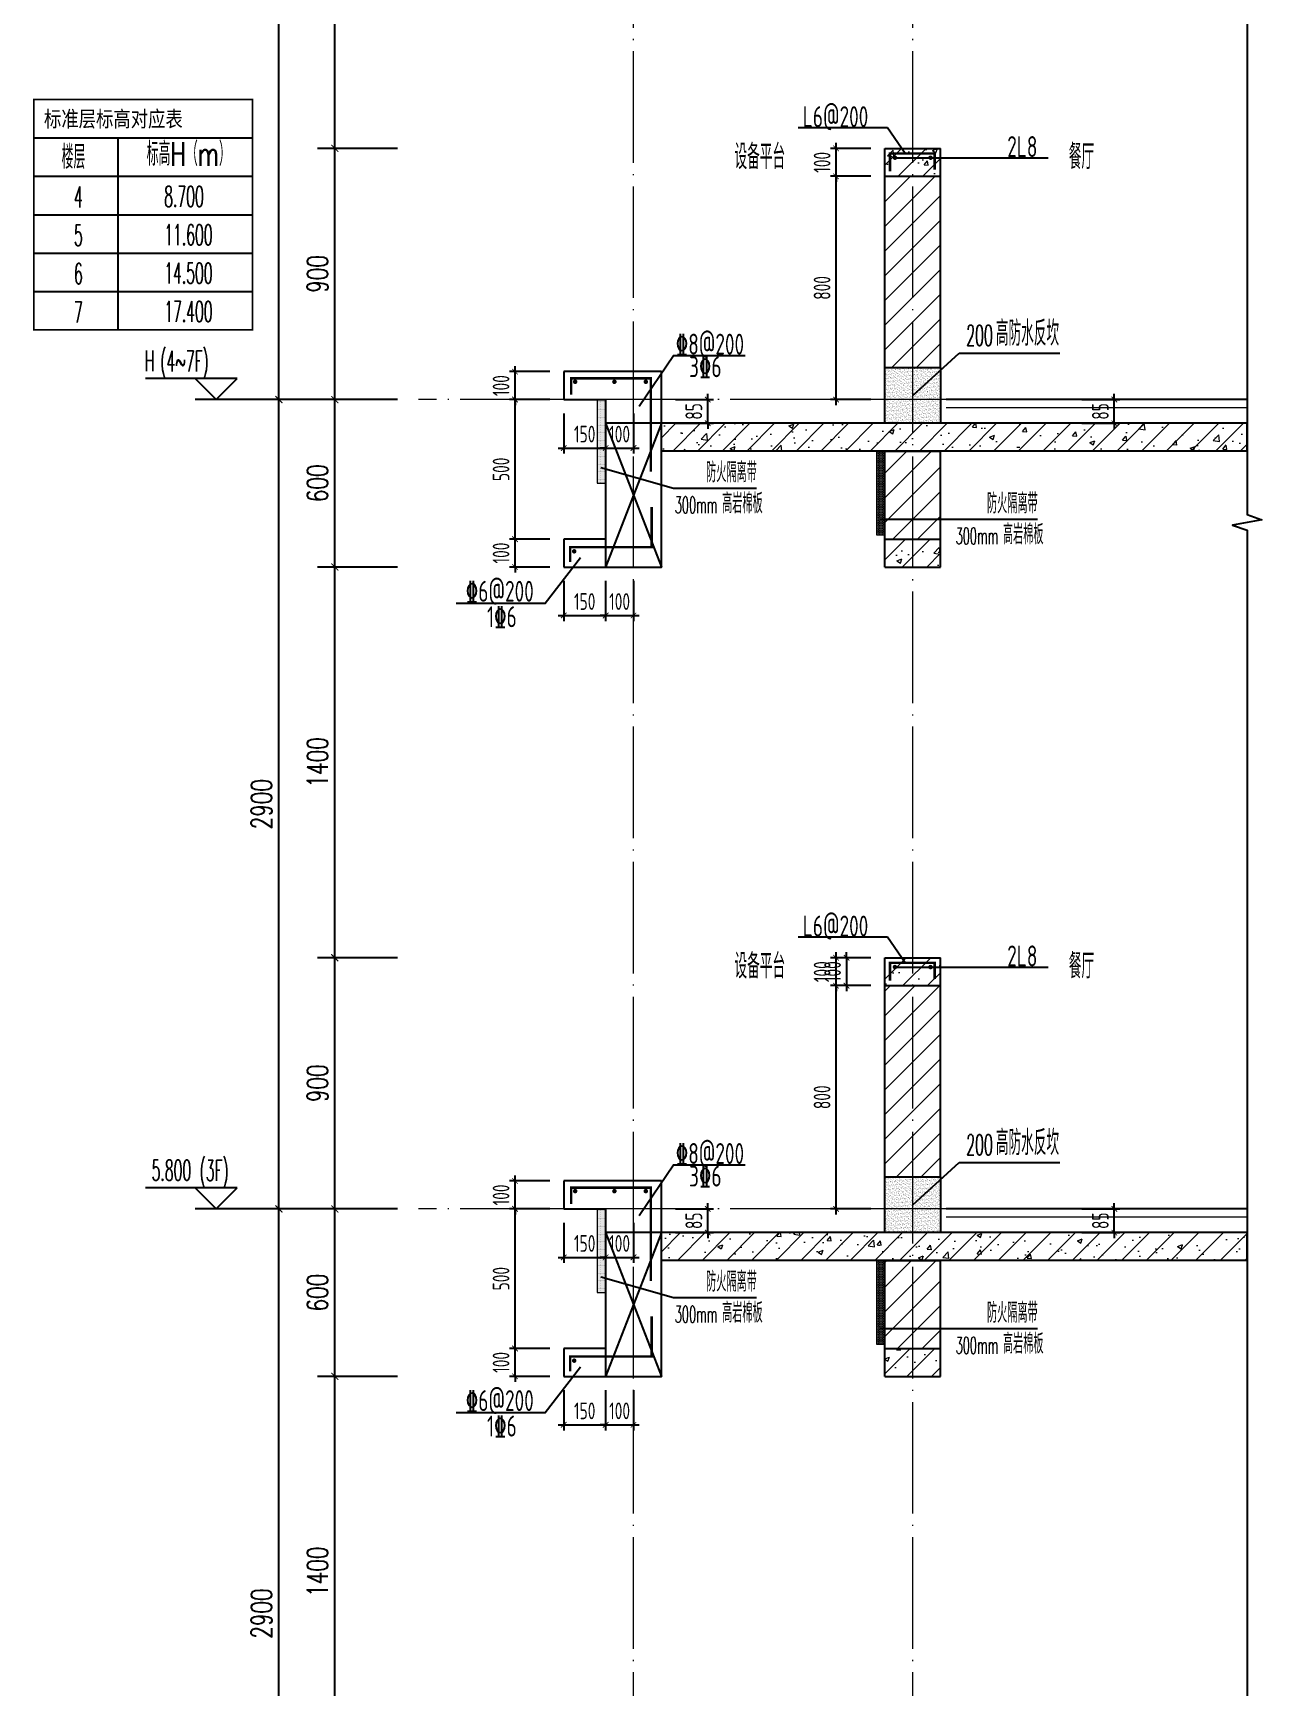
# Model space of a CAD drawing. Extents: x -668857 to 154266, y -275694 to 291306.
# Drawn here: x 73404 to 77806, y 150286 to 156212 of the extents above; entities that cross this region are included whole.
import ezdxf

# ---------------------------------------------------------------- set-up
doc = ezdxf.new("R2010")
doc.units = 0
doc.header["$LTSCALE"] = 1000
doc.linetypes.add('DOTE', pattern=[2.4200000000000004, 2, -0.2, 0.02, -0.2])
doc.layers.get('0').update_dxf_attribs({"linetype": 'CONTINUOUS'})
doc.layers.get('DEFPOINTS').update_dxf_attribs({"linetype": 'CONTINUOUS'})
for name, color, linetype in [('C-Sheet-图框', 101, 'CONTINUOUS'), ('DIM', 2, 'CONTINUOUS'), ('DIM_ELEV', 3, 'CONTINUOUS'), ('DIM_IDEN', 67, 'CONTINUOUS'), ('DIM_SYMB', 3, 'CONTINUOUS'), ('PUB_DIM', 3, 'CONTINUOUS'), ('PUB_TEXT', 2, 'CONTINUOUS'), ('REIN', 6, 'CONTINUOUS'), ('S-大样-砼线', 7, 'CONTINUOUS'), ('S-引出线', 40, 'CONTINUOUS'), ('TEXT', 2, 'CONTINUOUS'), ('WALL', 5, 'CONTINUOUS'), ('看线', 251, 'CONTINUOUS'), ('立面-看线', 251, 'CONTINUOUS')]:
    doc.layers.add(name, color=color, linetype=linetype)
for name, color, linetype, lineweight in [('DOTE', 19, 'DOTE', 9), ('PUB_HATCH', 8, 'CONTINUOUS', 9), ('内粉刷', 37, 'CONTINUOUS', 9)]:
    doc.layers.add(name, color=color, linetype=linetype, lineweight=lineweight)
doc.styles.add('_TCH_DIM', font='SIMPLEX.shx', dxfattribs={"width": 0.7, "bigfont": 'GBCBIG.shx'})
doc.styles.add('_TCH_DIM_T3', font='SIMPLEX', dxfattribs={"width": 0.7058823529411765, "bigfont": 'GBCBIG'})
doc.styles.add('DIM_FONT_T3', font='SIMPLEX', dxfattribs={"width": 0.7058823529411765, "bigfont": 'GBCBIG'})
doc.styles.add('TSSD_DIMENSION', font='Tssdeng.shx', dxfattribs={"width": 0.7, "bigfont": 'tssdchn.shx'})
doc.styles.add('TSSD_REIN', font='tssdeng.shx', dxfattribs={"width": 0.7, "height": 300, "bigfont": 'tssdchn.shx'})
doc.styles.add('w', font='tssdeng.shx', dxfattribs={"width": 0.8, "bigfont": 'tssdchn.shx'})
doc.styles.add('宋体', font='', dxfattribs={"height": 50})
doc.styles.get('宋体').set_extended_font_data('SimSun')
doc.dimstyles.new('_TCH_ARCH&&25', dxfattribs={"dimtxt": 74.375, "dimasz": 25, "dimexe": 62.5, "dimexo": 75, "dimgap": 25, "dimtad": 1, "dimdec": 0, "dimzin": 0, "dimdsep": 46, "dimtxsty": '_TCH_DIM_T3', "dimblk": 'ARCHTICK', "dimcen": 0.09, "dimclrt": 7, "dimazin": 0, "dimtfac": 1, "dimtdec": 0, "dimtix": 1, "dimtmove": 2, "dimatfit": 3, "dimldrblk": 'ARCHTICK', "dimfxl": 0, "dimtolj": 1, "dimtzin": 0, "dimarcsym": 0})
doc.dimstyles.new('TSSD_20_20', dxfattribs={"dimtxt": 60, "dimasz": 20, "dimexe": 20, "dimexo": 50, "dimgap": 20, "dimtad": 1, "dimdec": 0, "dimzin": 0, "dimdsep": 46, "dimtxsty": 'TSSD_DIMENSION', "dimblk": 'ARCHTICK', "dimblk1": 'ARCHTICK', "dimblk2": 'ARCHTICK', "dimcen": 0, "dimdle": 20, "dimclrt": 7, "dimadec": 0, "dimazin": 0, "dimtfac": 1, "dimtdec": 0, "dimtix": 1, "dimtmove": 2, "dimatfit": 3, "dimfxl": 0, "dimtolj": 1, "dimtzin": 0, "dimarcsym": 0})
pattern_1 = [(45, (0, 0), (-44.19417382415921, 44.19417382415922), []), (49.99999999999999, (0, 0), (179.3150456501884, -15.68803374564878), [18.75, -206.25]), (355, (0, 0), (-34.68783340325, 188.048033425003), [15, -165]), (100.4514, (14.94292, -1.307335), (144.6273454285054, 172.3598855152384), [15.9350475, -175.285528]), (46.18420000000002, (0, 50), (266.8102621564111, -41.37975358225452), [28.125, -309.3749999999999]), (96.6356, (22.23418625, 46.55167325), (233.6656763871758, 243.5294677251104), [23.902572, -262.92825]), (351.1842, (0, 50), (233.6654862834068, 243.5296502313311), [22.5, -247.5]), (21, (25, 37.5), (149.2267630296154, -100.6547226663347), [18.75, -206.25]), (326.0000000000001, (25, 37.5), (60.82883298039543, 181.2875112617133), [15, -165]), (71.4514, (37.43555825, 29.1120985), (210.0556571453725, 80.6326241774881), [15.9350475, -175.285528]), (37.50000000000001, (0, 0), (3.039963829322667, 83.22346345782788), [0, -163, 0, -167.5, 0, -165.625]), (7.499999999999999, (0, 0), (65.76738436053715, 98.60292797059006), [0, -95.5, 0, -159.25, 0, -63.125]), (327.5, (-55.75, 0), (133.4556090431022, -5.638717933594939), [0, -62.5, 0, -195, 0, -258.75]), (317.5, (-80.75, 0), (145.7965423355966, 25.02624558307943), [0, -81.25, 0, -129.5, 0, -183.75])]
pattern_2 = [(45, (0, 44.8778375), (-44.19419150182874, 44.19419150182875), [])]

# ---------------------------------------------------------------- blocks, each defined once
blk = doc.blocks.new('_ArchTick')
at = {"color": 0, "linetype": 'ByBlock', "const_width": 0.15}
blk.add_lwpolyline([(-0.5, -0.5), (0.5, 0.5)], dxfattribs=at)
blk = doc.blocks.new('*D2291')
at = {"layer": 'DEFPOINTS', "color": 0}
for p in [(984614.7914387529, -160825.8069835546), (984789.4022052021, -160825.8069835546), (984789.4022052021, -160925.8069835702)]:
    blk.add_point(p, dxfattribs=at)
at = {"layer": 'DIM', "color": 0, "lineweight": -2}
for p, q in [((984739.4022052021, -160825.8069835546), (984594.7914387529, -160825.8069835546)), ((984614.7914387529, -160825.8069835546), (984614.7914387529, -160805.8069835546)), ((984614.7914387529, -160925.8069835702), (984614.7914387529, -160825.8069835546)), ((984739.4022052021, -160925.8069835702), (984594.7914387529, -160925.8069835702)), ((984614.7914387529, -160925.8069835702), (984614.7914387529, -160945.8069835702))]:
    blk.add_line(p, q, dxfattribs=at)
at = {"layer": 'DIM', "color": 0, "lineweight": -2, "xscale": 20, "yscale": 20, "zscale": 20}
for p, rotation in [((984614.7914387529, -160825.8069835546), 270), ((984614.7914387529, -160925.8069835702), 90)]:
    blk.add_blockref('_ArchTick', p, dxfattribs=dict(at, rotation=rotation))
at = {"layer": 'DIM', "color": 7, "insert": (984564.7914387529, -160875.8069835622), "char_height": 60, "attachment_point": 5, "rotation": 90, "style": 'TSSD_DIMENSION'}
blk.add_mtext('\\A1;100', dxfattribs=at)
blk = doc.blocks.new('*D2292')
at = {"layer": 'DEFPOINTS', "color": 0}
for p in [(984614.7914387529, -160925.8069835702), (984789.4022052021, -160925.8069835702), (984789.4022052021, -161425.8069835702)]:
    blk.add_point(p, dxfattribs=at)
at = {"layer": 'DIM', "color": 0, "lineweight": -2}
for p, q in [((984739.4022052021, -160925.8069835702), (984594.7914387529, -160925.8069835702)), ((984614.7914387529, -161445.8069835702), (984614.7914387529, -160905.8069835702)), ((984739.4022052021, -161425.8069835702), (984594.7914387529, -161425.8069835702))]:
    blk.add_line(p, q, dxfattribs=at)
at = {"layer": 'DIM', "color": 0, "lineweight": -2, "xscale": 20, "yscale": 20, "zscale": 20}
for p, rotation in [((984614.7914387529, -160925.8069835702), 90), ((984614.7914387529, -161425.8069835702), 270)]:
    blk.add_blockref('_ArchTick', p, dxfattribs=dict(at, rotation=rotation))
at = {"layer": 'DIM', "color": 7, "insert": (984564.7914387529, -161175.80698357), "char_height": 60, "attachment_point": 5, "rotation": 90, "style": 'TSSD_DIMENSION'}
blk.add_mtext('\\A1;500', dxfattribs=at)
blk = doc.blocks.new('*D2293')
at = {"layer": 'DEFPOINTS', "color": 0}
for p in [(984614.7914387529, -161425.8069835702), (984789.4022052021, -161425.8069835702), (984789.4022052021, -161525.8069835702)]:
    blk.add_point(p, dxfattribs=at)
at = {"layer": 'DIM', "color": 0, "lineweight": -2}
for p, q in [((984614.7914387529, -161425.8069835702), (984614.7914387529, -161405.8069835702)), ((984739.4022052021, -161425.8069835702), (984594.7914387529, -161425.8069835702)), ((984614.7914387529, -161525.8069835702), (984614.7914387529, -161425.8069835702)), ((984739.4022052021, -161525.8069835702), (984594.7914387529, -161525.8069835702)), ((984614.7914387529, -161525.8069835702), (984614.7914387529, -161545.8069835702))]:
    blk.add_line(p, q, dxfattribs=at)
at = {"layer": 'DIM', "color": 0, "lineweight": -2, "xscale": 20, "yscale": 20, "zscale": 20}
for p, rotation in [((984614.7914387529, -161425.8069835702), 270), ((984614.7914387529, -161525.8069835702), 90)]:
    blk.add_blockref('_ArchTick', p, dxfattribs=dict(at, rotation=rotation))
at = {"layer": 'DIM', "color": 7, "insert": (984564.7914387529, -161475.80698357), "char_height": 60, "attachment_point": 5, "rotation": 90, "style": 'TSSD_DIMENSION'}
blk.add_mtext('\\A1;100', dxfattribs=at)
blk = doc.blocks.new('*D2294')
at = {"layer": 'DEFPOINTS', "color": 0}
for p in [(984789.402205202, -161525.8069835665), (984939.4022052005, -161525.8069835693), (984939.4022052005, -161699.5176735225)]:
    blk.add_point(p, dxfattribs=at)
at = {"layer": 'DIM', "color": 0, "lineweight": -2}
for p, q in [((984789.402205202, -161575.8069835665), (984789.402205202, -161719.5176735225)), ((984939.4022052005, -161575.8069835693), (984939.4022052005, -161719.5176735225)), ((984769.402205202, -161699.5176735225), (984959.4022052005, -161699.5176735225))]:
    blk.add_line(p, q, dxfattribs=at)
at = {"layer": 'DIM', "color": 0, "lineweight": -2, "xscale": 20, "yscale": 20, "zscale": 20, "rotation": 180}
blk.add_blockref('_ArchTick', (984789.402205202, -161699.5176735225), dxfattribs=at)
at = {"layer": 'DIM', "color": 0, "lineweight": -2, "xscale": 20, "yscale": 20, "zscale": 20}
blk.add_blockref('_ArchTick', (984939.4022052005, -161699.5176735225), dxfattribs=at)
at = {"layer": 'DIM', "color": 7, "insert": (984864.4022052013, -161649.5176735225), "char_height": 60, "attachment_point": 5, "style": 'TSSD_DIMENSION'}
blk.add_mtext('\\A1;150', dxfattribs=at)
blk = doc.blocks.new('*D2295')
at = {"layer": 'DEFPOINTS', "color": 0}
for p in [(984939.4022052006, -161525.8069835693), (985039.4021985233, -161525.8069835713), (985039.4021985233, -161699.5176735249)]:
    blk.add_point(p, dxfattribs=at)
at = {"layer": 'DIM', "color": 0, "lineweight": -2}
for p, q in [((984939.4022052006, -161575.8069835693), (984939.4022052006, -161719.5176735249)), ((985039.4021985233, -161575.8069835713), (985039.4021985233, -161719.5176735249)), ((984939.4022052006, -161699.5176735249), (984919.4022052006, -161699.5176735249)), ((984939.4022052006, -161699.5176735249), (985039.4021985233, -161699.5176735249)), ((985039.4021985233, -161699.5176735249), (985059.4021985233, -161699.5176735249))]:
    blk.add_line(p, q, dxfattribs=at)
at = {"layer": 'DIM', "color": 0, "lineweight": -2, "xscale": 20, "yscale": 20, "zscale": 20}
blk.add_blockref('_ArchTick', (984939.4022052006, -161699.5176735249), dxfattribs=at)
at = {"layer": 'DIM', "color": 0, "lineweight": -2, "xscale": 20, "yscale": 20, "zscale": 20, "rotation": 180}
blk.add_blockref('_ArchTick', (985039.4021985233, -161699.5176735249), dxfattribs=at)
at = {"layer": 'DIM', "color": 7, "insert": (984989.402201862, -161649.5176735249), "char_height": 60, "attachment_point": 5, "style": 'TSSD_DIMENSION'}
blk.add_mtext('\\A1;100', dxfattribs=at)
blk = doc.blocks.new('*D2296')
at = {"layer": 'DEFPOINTS', "color": 0}
for p in [(986595.7056203393, -160925.8068462198), (986761.6655062034, -160925.8068462198), (986595.7056203393, -161010.8068195065)]:
    blk.add_point(p, dxfattribs=at)
at = {"layer": 'DIM', "color": 0, "lineweight": -2}
for p, q in [((986645.7056203393, -160925.8068462198), (986781.6655062034, -160925.8068462198)), ((986761.6655062034, -160925.8068462198), (986761.6655062034, -160905.8068462198)), ((986761.6655062034, -161010.8068195065), (986761.6655062034, -160925.8068462198)), ((986645.7056203393, -161010.8068195065), (986781.6655062034, -161010.8068195065)), ((986761.6655062034, -161010.8068195065), (986761.6655062034, -161030.8068195065))]:
    blk.add_line(p, q, dxfattribs=at)
at = {"layer": 'DIM', "color": 0, "lineweight": -2, "xscale": 20, "yscale": 20, "zscale": 20}
for p, rotation in [((986761.6655062034, -160925.8068462198), 270), ((986761.6655062034, -161010.8068195065), 90)]:
    blk.add_blockref('_ArchTick', p, dxfattribs=dict(at, rotation=rotation))
at = {"layer": 'DIM', "color": 7, "insert": (986711.6655062034, -160968.306832863), "char_height": 60, "attachment_point": 5, "rotation": 90, "style": 'TSSD_DIMENSION'}
blk.add_mtext('\\A1;85', dxfattribs=at)
blk = doc.blocks.new('*D2297')
at = {"layer": 'DEFPOINTS', "color": 0}
for p in [(984789.4022052019, -160925.806983563), (984939.4022052004, -160925.8069835659), (984939.4022052004, -161099.517673519)]:
    blk.add_point(p, dxfattribs=at)
at = {"layer": 'DIM', "color": 0, "lineweight": -2}
for p, q in [((984789.4022052019, -160975.806983563), (984789.4022052019, -161119.517673519)), ((984939.4022052004, -160975.8069835659), (984939.4022052004, -161119.517673519)), ((984769.4022052019, -161099.517673519), (984959.4022052004, -161099.517673519))]:
    blk.add_line(p, q, dxfattribs=at)
at = {"layer": 'DIM', "color": 0, "lineweight": -2, "xscale": 20, "yscale": 20, "zscale": 20, "rotation": 180}
blk.add_blockref('_ArchTick', (984789.4022052019, -161099.517673519), dxfattribs=at)
at = {"layer": 'DIM', "color": 0, "lineweight": -2, "xscale": 20, "yscale": 20, "zscale": 20}
blk.add_blockref('_ArchTick', (984939.4022052004, -161099.517673519), dxfattribs=at)
at = {"layer": 'DIM', "color": 7, "insert": (984864.4022052011, -161049.517673519), "char_height": 60, "attachment_point": 5, "style": 'TSSD_DIMENSION'}
blk.add_mtext('\\A1;150', dxfattribs=at)
blk = doc.blocks.new('*D2298')
at = {"layer": 'DEFPOINTS', "color": 0}
for p in [(984939.4022052005, -160925.8069835659), (985039.4021985232, -160925.8069835678), (985039.4021985232, -161099.5176735214)]:
    blk.add_point(p, dxfattribs=at)
at = {"layer": 'DIM', "color": 0, "lineweight": -2}
for p, q in [((984939.4022052005, -160975.8069835659), (984939.4022052005, -161119.5176735214)), ((985039.4021985232, -160975.8069835678), (985039.4021985232, -161119.5176735214)), ((984939.4022052005, -161099.5176735214), (984919.4022052005, -161099.5176735214)), ((984939.4022052005, -161099.5176735214), (985039.4021985232, -161099.5176735214)), ((985039.4021985232, -161099.5176735214), (985059.4021985232, -161099.5176735214))]:
    blk.add_line(p, q, dxfattribs=at)
at = {"layer": 'DIM', "color": 0, "lineweight": -2, "xscale": 20, "yscale": 20, "zscale": 20}
blk.add_blockref('_ArchTick', (984939.4022052005, -161099.5176735214), dxfattribs=at)
at = {"layer": 'DIM', "color": 0, "lineweight": -2, "xscale": 20, "yscale": 20, "zscale": 20, "rotation": 180}
blk.add_blockref('_ArchTick', (985039.4021985232, -161099.5176735214), dxfattribs=at)
at = {"layer": 'DIM', "color": 7, "insert": (984989.4022018618, -161049.5176735214), "char_height": 60, "attachment_point": 5, "style": 'TSSD_DIMENSION'}
blk.add_mtext('\\A1;100', dxfattribs=at)
blk = doc.blocks.new('*D2299')
at = {"layer": 'DEFPOINTS', "color": 0}
for p in [(985139.4022032211, -160925.8068434061), (985305.3620883126, -160925.8068434061), (985139.4022032211, -161010.8068432415)]:
    blk.add_point(p, dxfattribs=at)
at = {"layer": 'DIM', "color": 0, "lineweight": -2}
for p, q in [((985189.4022032211, -160925.8068434061), (985325.3620883126, -160925.8068434061)), ((985305.3620883126, -160925.8068434061), (985305.3620883126, -160905.8068434061)), ((985305.3620883126, -161010.8068432415), (985305.3620883126, -160925.8068434061)), ((985189.4022032211, -161010.8068432415), (985325.3620883126, -161010.8068432415)), ((985305.3620883126, -161010.8068432415), (985305.3620883126, -161030.8068432415))]:
    blk.add_line(p, q, dxfattribs=at)
at = {"layer": 'DIM', "color": 0, "lineweight": -2, "xscale": 20, "yscale": 20, "zscale": 20}
for p, rotation in [((985305.3620883126, -160925.8068434061), 270), ((985305.3620883126, -161010.8068432415), 90)]:
    blk.add_blockref('_ArchTick', p, dxfattribs=dict(at, rotation=rotation))
at = {"layer": 'DIM', "color": 7, "insert": (985255.3620883126, -160968.3068433236), "char_height": 60, "attachment_point": 5, "rotation": 90, "style": 'TSSD_DIMENSION'}
blk.add_mtext('\\A1;85', dxfattribs=at)
blk = doc.blocks.new('*D2300')
at = {"layer": 'DEFPOINTS', "color": 0}
for p in [(985764.7914318905, -160025.8068460332), (985939.4021983397, -160025.8068460332), (985939.4021983397, -160125.8068460489)]:
    blk.add_point(p, dxfattribs=at)
at = {"layer": 'DIM', "color": 0, "lineweight": -2}
for p, q in [((985889.4021983397, -160025.8068460332), (985744.7914318905, -160025.8068460332)), ((985764.7914318905, -160025.8068460332), (985764.7914318905, -160005.8068460332)), ((985764.7914318905, -160125.8068460489), (985764.7914318905, -160025.8068460332)), ((985889.4021983397, -160125.8068460489), (985744.7914318905, -160125.8068460489)), ((985764.7914318905, -160125.8068460489), (985764.7914318905, -160145.8068460489))]:
    blk.add_line(p, q, dxfattribs=at)
at = {"layer": 'DIM', "color": 0, "lineweight": -2, "xscale": 20, "yscale": 20, "zscale": 20}
for p, rotation in [((985764.7914318905, -160025.8068460332), 270), ((985764.7914318905, -160125.8068460489), 90)]:
    blk.add_blockref('_ArchTick', p, dxfattribs=dict(at, rotation=rotation))
at = {"layer": 'DIM', "color": 7, "insert": (985714.7914318905, -160075.8068460409), "char_height": 60, "attachment_point": 5, "rotation": 90, "style": 'TSSD_DIMENSION'}
blk.add_mtext('\\A1;100', dxfattribs=at)
blk = doc.blocks.new('*D2301')
at = {"layer": 'DEFPOINTS', "color": 0}
for p in [(985764.7914318905, -160125.8068460489), (985939.4021983397, -160125.8068460489), (985939.4021983397, -160925.8067840914)]:
    blk.add_point(p, dxfattribs=at)
at = {"layer": 'DIM', "color": 0, "lineweight": -2}
for p, q in [((985764.7914318905, -160945.8067840914), (985764.7914318905, -160105.8068460489)), ((985889.4021983397, -160125.8068460489), (985744.7914318905, -160125.8068460489)), ((985889.4021983397, -160925.8067840914), (985744.7914318905, -160925.8067840914))]:
    blk.add_line(p, q, dxfattribs=at)
at = {"layer": 'DIM', "color": 0, "lineweight": -2, "xscale": 20, "yscale": 20, "zscale": 20}
for p, rotation in [((985764.7914318905, -160125.8068460489), 90), ((985764.7914318905, -160925.8067840914), 270)]:
    blk.add_blockref('_ArchTick', p, dxfattribs=dict(at, rotation=rotation))
at = {"layer": 'DIM', "color": 7, "insert": (985714.7914318905, -160525.80681507), "char_height": 60, "attachment_point": 5, "rotation": 90, "style": 'TSSD_DIMENSION'}
blk.add_mtext('\\A1;800', dxfattribs=at)
blk = doc.blocks.new('VDVDXAXFSFFX')
at = {"layer": 'PUB_HATCH'}
h = blk.add_hatch(dxfattribs=at)
h.set_pattern_fill('DOTS', color=251, scale=2, style=0)
h.set_pattern_definition([(0, (924712.4965232481, -148185.5928938247), (1.5875, 3.175), [0, -3.175])])
h.paths.add_polyline_path([(924682.496528509, -148185.5928938247), (924712.4965288265, -148185.5928938247), (924712.4965296196, -147935.5928918117), (924712.4965296126, -147885.5928918776), (924712.4965232481, -147885.5928918157), (924712.4965232481, -147885.5928938247), (924682.496528509, -147885.5928938247)])
at = {"layer": 'DIM_IDEN', "color": 5}
for p, q in [((924695.4944669578, -148129.2886519908), (924955.5658560492, -148202.8897275763)), ((924955.5658560492, -148202.8897275763), (925253.409062462, -148202.8897275763))]:
    blk.add_line(p, q, dxfattribs=at)
at = {"layer": 'PUB_HATCH', "color": 5}
blk.add_lwpolyline([(924712.4965232481, -147885.5928938247), (924682.496528509, -147885.5928938247), (924682.496528509, -148185.5928938247), (924712.4965232481, -148185.5928938247)], close=True, dxfattribs=at)
at = {"layer": 'PUB_TEXT', "style": 'DIM_FONT_T3', "width": 0.7058823529411765}
blk.add_text('防火隔离带', height=71.48936170212767, dxfattribs=at).set_placement((925072.609312775, -148181.8897275763))
at = {"layer": 'PUB_TEXT', "color": 5, "style": 'DIM_FONT_T3'}
for s, height, width, p in [('300mm', 59.5, 0.4982698961937717, (924960.3522060211, -148292.9097275763)), ('高岩棉板', 71.48936170212767, 0.7058823529411765, (925129.763970727, -148292.9097275763))]:
    blk.add_text(s, height=height, dxfattribs=dict(at, width=width)).set_placement(p)
blk = doc.blocks.new('A$C1F6240CC')
at = {"layer": 'PUB_HATCH'}
h = blk.add_hatch(dxfattribs=at)
h.set_pattern_fill('DOTS', color=251, scale=2, style=0)
h.set_pattern_definition([(0, (-1.955777406692505e-08, -299.9999999983702), (1.5875, 3.175), [0, -3.175])])
h.paths.add_polyline_path([(-29.99999475874938, -299.999999998312), (5.558831617236137e-06, -299.9999999983702), (6.351852789521217e-06, -49.99999798531644), (6.344867870211601e-06, 1.948734279721975e-06), (-1.955777406692505e-08, 2.010667230933905e-06), (-1.955777406692505e-08, 1.688022166490555e-09), (-29.99999475874938, 1.688022166490555e-09)])
at = {"layer": 'DIM_IDEN', "color": 5}
for p, q in [((-17.00205630995333, -243.6957581644529), (275.1374033376342, -243.6957581644529)), ((275.1374033376342, -243.6957581644529), (546.9959839678602, -243.6957581644529))]:
    blk.add_line(p, q, dxfattribs=at)
at = {"layer": 'PUB_HATCH', "color": 5}
blk.add_lwpolyline([(-1.955777406692505e-08, 1.629814505577087e-09), (-29.99999475874938, 1.629814505577087e-09), (-29.99999475874938, -299.9999999983702), (-1.955777406692505e-08, -299.9999999983702)], close=True, dxfattribs=at)
at = {"layer": 'PUB_TEXT', "style": 'DIM_FONT_T3', "width": 0.7058823529411765}
blk.add_text('防火隔离带', height=71.48936170212767, dxfattribs=at).set_placement((366.1962342807512, -222.6957581644529))
at = {"layer": 'PUB_TEXT', "color": 5, "style": 'DIM_FONT_T3'}
for s, height, width, p in [('300mm', 59.5, 0.4982698961937717, (253.9391275269252, -333.7157581644528)), ('高岩棉板', 71.48936170212767, 0.7058823529411765, (423.3508922328077, -333.7157581644528))]:
    blk.add_text(s, height=height, dxfattribs=dict(at, width=width)).set_placement(p)
blk = doc.blocks.new('*D2511')
at = {"layer": 'DEFPOINTS', "color": 0}
for p in [(74484.49499656737, 151399.0340897832), (74784.4949965881, 151399.0340897832), (74784.4949965881, 149999.0342273037)]:
    blk.add_point(p, dxfattribs=at)
at = {"layer": 'PUB_DIM', "color": 0, "lineweight": -2}
for p, q in [((74709.4949965881, 151399.0340897832), (74421.99499656737, 151399.0340897832)), ((74484.49499656737, 149999.0342273037), (74484.49499656737, 151399.0340897832)), ((74709.4949965881, 149999.0342273037), (74421.99499656737, 149999.0342273037))]:
    blk.add_line(p, q, dxfattribs=at)
at = {"layer": 'PUB_DIM', "color": 0, "lineweight": -2, "xscale": 25, "yscale": 25, "zscale": 25}
for p, rotation in [((74484.49499656737, 151399.0340897832), 90), ((74484.49499656737, 149999.0342273037), 270)]:
    blk.add_blockref('_ArchTick', p, dxfattribs=dict(at, rotation=rotation))
at = {"layer": 'PUB_DIM', "color": 7, "insert": (74422.30749656736, 150699.0341585435), "char_height": 74.375, "attachment_point": 5, "rotation": 90, "style": '_TCH_DIM_T3'}
blk.add_mtext('\\A1;1400', dxfattribs=at)
blk = doc.blocks.new('*D2512')
at = {"layer": 'DEFPOINTS', "color": 0}
for p in [(74484.49499656737, 151999.034089783), (74784.4949965881, 151999.034089783), (74784.4949965881, 151399.0340897832)]:
    blk.add_point(p, dxfattribs=at)
at = {"layer": 'PUB_DIM', "color": 0, "lineweight": -2}
for p, q in [((74709.4949965881, 151999.034089783), (74421.99499656737, 151999.034089783)), ((74484.49499656737, 151399.0340897832), (74484.49499656737, 151999.034089783)), ((74709.4949965881, 151399.0340897832), (74421.99499656737, 151399.0340897832))]:
    blk.add_line(p, q, dxfattribs=at)
at = {"layer": 'PUB_DIM', "color": 0, "lineweight": -2, "xscale": 25, "yscale": 25, "zscale": 25}
for p, rotation in [((74484.49499656737, 151999.034089783), 90), ((74484.49499656737, 151399.0340897832), 270)]:
    blk.add_blockref('_ArchTick', p, dxfattribs=dict(at, rotation=rotation))
at = {"layer": 'PUB_DIM', "color": 7, "insert": (74422.30749656736, 151699.0340897831), "char_height": 74.375, "attachment_point": 5, "rotation": 90, "style": '_TCH_DIM_T3'}
blk.add_mtext('\\A1;600', dxfattribs=at)
blk = doc.blocks.new('*D2513')
at = {"layer": 'DEFPOINTS', "color": 0}
for p in [(74484.49499656737, 152899.0342273037), (74784.4949965881, 152899.0342273037), (74784.4949965881, 151999.034089783)]:
    blk.add_point(p, dxfattribs=at)
at = {"layer": 'PUB_DIM', "color": 0, "lineweight": -2}
for p, q in [((74709.4949965881, 152899.0342273037), (74421.99499656737, 152899.0342273037)), ((74484.49499656737, 151999.034089783), (74484.49499656737, 152899.0342273037)), ((74709.4949965881, 151999.034089783), (74421.99499656737, 151999.034089783))]:
    blk.add_line(p, q, dxfattribs=at)
at = {"layer": 'PUB_DIM', "color": 0, "lineweight": -2, "xscale": 25, "yscale": 25, "zscale": 25}
for p, rotation in [((74484.49499656737, 152899.0342273037), 90), ((74484.49499656737, 151999.034089783), 270)]:
    blk.add_blockref('_ArchTick', p, dxfattribs=dict(at, rotation=rotation))
at = {"layer": 'PUB_DIM', "color": 7, "insert": (74422.30749656736, 152449.0341585434), "char_height": 74.375, "attachment_point": 5, "rotation": 90, "style": '_TCH_DIM_T3'}
blk.add_mtext('\\A1;900', dxfattribs=at)
blk = doc.blocks.new('*D2514')
at = {"layer": 'DEFPOINTS', "color": 0}
for p in [(74484.49499656737, 154299.034089783), (74784.4949965881, 154299.034089783), (74784.4949965881, 152899.0342273037)]:
    blk.add_point(p, dxfattribs=at)
at = {"layer": 'PUB_DIM', "color": 0, "lineweight": -2}
for p, q in [((74709.4949965881, 154299.034089783), (74421.99499656737, 154299.034089783)), ((74484.49499656737, 152899.0342273037), (74484.49499656737, 154299.034089783)), ((74709.4949965881, 152899.0342273037), (74421.99499656737, 152899.0342273037))]:
    blk.add_line(p, q, dxfattribs=at)
at = {"layer": 'PUB_DIM', "color": 0, "lineweight": -2, "xscale": 25, "yscale": 25, "zscale": 25}
for p, rotation in [((74484.49499656737, 154299.034089783), 90), ((74484.49499656737, 152899.0342273037), 270)]:
    blk.add_blockref('_ArchTick', p, dxfattribs=dict(at, rotation=rotation))
at = {"layer": 'PUB_DIM', "color": 7, "insert": (74422.30749656736, 153599.0341585434), "char_height": 74.375, "attachment_point": 5, "rotation": 90, "style": '_TCH_DIM_T3'}
blk.add_mtext('\\A1;1400', dxfattribs=at)
blk = doc.blocks.new('*D2515')
at = {"layer": 'DEFPOINTS', "color": 0}
for p in [(74484.49499656737, 154899.0340897827), (74784.4949965881, 154899.0340897827), (74784.4949965881, 154299.034089783)]:
    blk.add_point(p, dxfattribs=at)
at = {"layer": 'PUB_DIM', "color": 0, "lineweight": -2}
for p, q in [((74709.4949965881, 154899.0340897827), (74421.99499656737, 154899.0340897827)), ((74484.49499656737, 154299.034089783), (74484.49499656737, 154899.0340897827)), ((74709.4949965881, 154299.034089783), (74421.99499656737, 154299.034089783))]:
    blk.add_line(p, q, dxfattribs=at)
at = {"layer": 'PUB_DIM', "color": 0, "lineweight": -2, "xscale": 25, "yscale": 25, "zscale": 25}
for p, rotation in [((74484.49499656737, 154899.0340897827), 90), ((74484.49499656737, 154299.034089783), 270)]:
    blk.add_blockref('_ArchTick', p, dxfattribs=dict(at, rotation=rotation))
at = {"layer": 'PUB_DIM', "color": 7, "insert": (74422.30749656736, 154599.0340897829), "char_height": 74.375, "attachment_point": 5, "rotation": 90, "style": '_TCH_DIM_T3'}
blk.add_mtext('\\A1;600', dxfattribs=at)
blk = doc.blocks.new('*D2516')
at = {"layer": 'DEFPOINTS', "color": 0}
for p in [(74484.49499656737, 155799.0342273034), (74784.4949965881, 155799.0342273034), (74784.4949965881, 154899.0340897827)]:
    blk.add_point(p, dxfattribs=at)
at = {"layer": 'PUB_DIM', "color": 0, "lineweight": -2}
for p, q in [((74709.4949965881, 155799.0342273034), (74421.99499656737, 155799.0342273034)), ((74484.49499656737, 154899.0340897827), (74484.49499656737, 155799.0342273034)), ((74709.4949965881, 154899.0340897827), (74421.99499656737, 154899.0340897827))]:
    blk.add_line(p, q, dxfattribs=at)
at = {"layer": 'PUB_DIM', "color": 0, "lineweight": -2, "xscale": 25, "yscale": 25, "zscale": 25}
for p, rotation in [((74484.49499656737, 155799.0342273034), 90), ((74484.49499656737, 154899.0340897827), 270)]:
    blk.add_blockref('_ArchTick', p, dxfattribs=dict(at, rotation=rotation))
at = {"layer": 'PUB_DIM', "color": 7, "insert": (74422.30749656736, 155349.0341585431), "char_height": 74.375, "attachment_point": 5, "rotation": 90, "style": '_TCH_DIM_T3'}
blk.add_mtext('\\A1;900', dxfattribs=at)
blk = doc.blocks.new('*D2517')
at = {"layer": 'DEFPOINTS', "color": 0}
for p in [(74484.49499656737, 157199.0340897695), (74784.4949965881, 157199.0340897695), (74784.4949965881, 155799.0342273034)]:
    blk.add_point(p, dxfattribs=at)
at = {"layer": 'PUB_DIM', "color": 0, "lineweight": -2}
for p, q in [((74709.4949965881, 157199.0340897695), (74421.99499656737, 157199.0340897695)), ((74484.49499656737, 155799.0342273034), (74484.49499656737, 157199.0340897695)), ((74709.4949965881, 155799.0342273034), (74421.99499656737, 155799.0342273034))]:
    blk.add_line(p, q, dxfattribs=at)
at = {"layer": 'PUB_DIM', "color": 0, "lineweight": -2, "xscale": 25, "yscale": 25, "zscale": 25}
for p, rotation in [((74484.49499656737, 157199.0340897695), 90), ((74484.49499656737, 155799.0342273034), 270)]:
    blk.add_blockref('_ArchTick', p, dxfattribs=dict(at, rotation=rotation))
at = {"layer": 'PUB_DIM', "color": 7, "insert": (74422.30749656736, 156499.0341585365), "char_height": 74.375, "attachment_point": 5, "rotation": 90, "style": '_TCH_DIM_T3'}
blk.add_mtext('\\A1;1400', dxfattribs=at)
blk = doc.blocks.new('*D2528')
at = {"layer": 'DEFPOINTS', "color": 0}
for p in [(74284.49499656248, 151999.0340897829), (74784.49499658763, 151999.0340897829), (74784.49499658763, 149099.0340897829)]:
    blk.add_point(p, dxfattribs=at)
at = {"layer": 'PUB_DIM', "color": 0, "lineweight": -2}
for p, q in [((74709.49499658763, 151999.0340897829), (74221.99499656248, 151999.0340897829)), ((74284.49499656248, 149099.0340897829), (74284.49499656248, 151999.0340897829)), ((74709.49499658763, 149099.0340897829), (74221.99499656248, 149099.0340897829))]:
    blk.add_line(p, q, dxfattribs=at)
at = {"layer": 'PUB_DIM', "color": 0, "lineweight": -2, "xscale": 25, "yscale": 25, "zscale": 25}
for p, rotation in [((74284.49499656248, 151999.0340897829), 90), ((74284.49499656248, 149099.0340897829), 270)]:
    blk.add_blockref('_ArchTick', p, dxfattribs=dict(at, rotation=rotation))
at = {"layer": 'PUB_DIM', "color": 7, "insert": (74222.30749656247, 150549.0340897829), "char_height": 74.375, "attachment_point": 5, "rotation": 90, "style": '_TCH_DIM_T3'}
blk.add_mtext('\\A1;2900', dxfattribs=at)
blk = doc.blocks.new('*D2529')
at = {"layer": 'DEFPOINTS', "color": 0}
for p in [(74284.49499656248, 154899.0340897827), (74784.49499658763, 154899.0340897827), (74784.49499658763, 151999.0340897829)]:
    blk.add_point(p, dxfattribs=at)
at = {"layer": 'PUB_DIM', "color": 0, "lineweight": -2}
for p, q in [((74709.49499658763, 154899.0340897827), (74221.99499656248, 154899.0340897827)), ((74284.49499656248, 151999.0340897829), (74284.49499656248, 154899.0340897827)), ((74709.49499658763, 151999.0340897829), (74221.99499656248, 151999.0340897829))]:
    blk.add_line(p, q, dxfattribs=at)
at = {"layer": 'PUB_DIM', "color": 0, "lineweight": -2, "xscale": 25, "yscale": 25, "zscale": 25}
for p, rotation in [((74284.49499656248, 154899.0340897827), 90), ((74284.49499656248, 151999.0340897829), 270)]:
    blk.add_blockref('_ArchTick', p, dxfattribs=dict(at, rotation=rotation))
at = {"layer": 'PUB_DIM', "color": 7, "insert": (74222.30749656247, 153449.0340897828), "char_height": 74.375, "attachment_point": 5, "rotation": 90, "style": '_TCH_DIM_T3'}
blk.add_mtext('\\A1;2900', dxfattribs=at)
blk = doc.blocks.new('*D2530')
at = {"layer": 'DEFPOINTS', "color": 0}
for p in [(74284.49499656248, 157799.0340897829), (74784.49499658763, 157799.0340897829), (74784.49499658763, 154899.0340897827)]:
    blk.add_point(p, dxfattribs=at)
at = {"layer": 'PUB_DIM', "color": 0, "lineweight": -2}
for p, q in [((74709.49499658763, 157799.0340897829), (74221.99499656248, 157799.0340897829)), ((74284.49499656248, 154899.0340897827), (74284.49499656248, 157799.0340897829)), ((74709.49499658763, 154899.0340897827), (74221.99499656248, 154899.0340897827))]:
    blk.add_line(p, q, dxfattribs=at)
at = {"layer": 'PUB_DIM', "color": 0, "lineweight": -2, "xscale": 25, "yscale": 25, "zscale": 25}
for p, rotation in [((74284.49499656248, 157799.0340897829), 90), ((74284.49499656248, 154899.0340897827), 270)]:
    blk.add_blockref('_ArchTick', p, dxfattribs=dict(at, rotation=rotation))
at = {"layer": 'PUB_DIM', "color": 7, "insert": (74222.30749656247, 156349.0340897828), "char_height": 74.375, "attachment_point": 5, "rotation": 90, "style": '_TCH_DIM_T3'}
blk.add_mtext('\\A1;2900', dxfattribs=at)
blk = doc.blocks.new('*D3406')
at = {"layer": 'DEFPOINTS', "color": 0}
for p in [(76454.6891535538, 152899.0340278289), (76317.7719865198, 152799.0340278289), (76454.6891535538, 152799.0340278289)]:
    blk.add_point(p, dxfattribs=at)
at = {"layer": 'DIM', "color": 0, "lineweight": -2}
for p, q in [((76404.6891535538, 152899.0340278289), (76297.7719865198, 152899.0340278289)), ((76317.7719865198, 152899.0340278289), (76317.7719865198, 152919.0340278289)), ((76317.7719865198, 152899.0340278289), (76317.7719865198, 152799.0340278289)), ((76404.6891535538, 152799.0340278289), (76297.7719865198, 152799.0340278289)), ((76317.7719865198, 152799.0340278289), (76317.7719865198, 152779.0340278289))]:
    blk.add_line(p, q, dxfattribs=at)
at = {"layer": 'DIM', "color": 0, "lineweight": -2, "xscale": 20, "yscale": 20, "zscale": 20}
for p, rotation in [((76317.7719865198, 152899.0340278289), 270), ((76317.7719865198, 152799.0340278289), 90)]:
    blk.add_blockref('_ArchTick', p, dxfattribs=dict(at, rotation=rotation))
at = {"layer": 'DIM', "color": 7, "insert": (76267.77198651979, 152849.0340278289), "char_height": 60, "attachment_point": 5, "rotation": 90, "style": 'TSSD_DIMENSION'}
blk.add_mtext('\\A1;100', dxfattribs=at)
blk = doc.blocks.new('20210809.02283206')
at = {"layer": 'REIN', "const_width": 9}
blk.add_lwpolyline([(87484.17413905729, 66580.93723980524), (87484.17413905729, 66644.7473179046), (87644.05902665015, 66644.7473179046), (87644.05902665015, 66586.78243779903)], dxfattribs=at)
at = {"layer": 'REIN', "const_width": 8}
for points in [[(87497.66146427253, 66629.68552062381, 1), (87505.66146427253, 66629.68552062381, 1)], [(87625.09821334062, 66629.68552062381, 1), (87633.09821334062, 66629.68552062381, 1)]]:
    blk.add_lwpolyline(points, format="xyb", close=True, dxfattribs=at)
at = {"layer": 'S-引出线'}
for p, q in [((87474.5888281595, 66737.00278282212), (87154.50981688779, 66737.00278282212)), ((87538.80876634456, 66644.7473179046), (87474.5888281595, 66737.00278282212)), ((87501.66146427253, 66629.68552062381), (88051.0763514862, 66629.68552062381))]:
    blk.add_line(p, q, dxfattribs=at)
at = {"layer": 'TEXT', "style": 'w', "width": 0.7}
for s, p in [('L6@200', (87171.47256206069, 66739.17247021152)), ('2L8', (87903.94640226947, 66632.06966891466))]:
    blk.add_text(s, height=75, rotation=1.867629851175362e-07, dxfattribs=at).set_placement(p)
blk = doc.blocks.new('A$C124E38C7')
at = {"layer": 'REIN'}
for points in [[(411.3491916419007, 827.6198026949423, 9, 9, 0), (411.3491916419007, 885.7864124497282, 9, 9, 0), (697.136046927888, 885.7864124497282, 9, 9, 0), (697.136046927888, 551.0904451996903, 9, 9, 0)], [(407.7055343370885, 227.9407258796855, 9, 9, 0), (407.7055343370885, 280.9011473031132, 9, 9, 0), (700.087186511606, 280.9011473031132, 9, 9, 0), (700.087186511606, 425.2876792717143, 9, 9, 0)]]:
    blk.add_lwpolyline(points, format="xyseb", dxfattribs=at)
at = {"layer": 'REIN', "const_width": 8}
for points in [[(421.8327268124558, 873.5427987211733, 1), (429.8327268124558, 873.5427987211733, 1)], [(562.2868298138492, 873.5427987211733, 1), (570.2868298138492, 873.5427987211733, 1)], [(674.8765359376557, 873.5427987211733, 1), (682.8765359376557, 873.5427987211733, 1)], [(418.3428307138383, 266.0767502083327, 1), (426.3428307138383, 266.0767502083327, 1)]]:
    blk.add_lwpolyline(points, format="xyb", close=True, dxfattribs=at)
at = {"layer": 'S-大样-砼线'}
for p, q in [((534.9131775260903, 724.9081133130239), (734.9131767665967, 209.8477938786382)), ((734.9161242698319, 724.9081133109867), (534.9161258917302, 209.8477938691503))]:
    blk.add_line(p, q, dxfattribs=at)
blk.add_lwpolyline([(734.9131833887659, 724.9081133072614), (534.9131775260903, 724.9081133072614), (534.913177951239, 209.8477938728756), (734.9131838129833, 209.8477938728756)], close=True, dxfattribs=at)
at = {"layer": 'S-引出线'}
for points in [[(655.4759675925598, 786.1005740879918), (777.7402859008871, 968.3219862158294), (1034.716379232705, 968.3219862158294)], [(445.2635719589889, 242.7101313573658), (318.597527531907, 79.6172117459937), (0.007638059556484222, 79.6172117459937)]]:
    blk.add_lwpolyline(points, dxfattribs=at)
at = {"layer": 'TEXT', "style": 'TSSD_REIN', "width": 0.7}
for s, p in [('%%1328@200', (785.8780742259696, 970.9405861510313)), ('3%%1326', (833.783343960531, 890.0683411068167)), ('%%1326@200', (33.9313798728399, 85.49755562626524)), ('1%%1326', (110.1330228815787, -5.766491179412697))]:
    blk.add_text(s, height=75, rotation=1.867629851175362e-07, dxfattribs=at).set_placement(p)
blk = doc.blocks.new('GFGDGDRGRDDSA')
at = {"layer": 'PUB_HATCH'}
h = blk.add_hatch(dxfattribs=at)
h.set_pattern_fill('钢筋混凝土', color=256, scale=25, style=0)
h.set_pattern_definition(pattern_1)
h.paths.add_polyline_path([(986139.4021983396, -160125.8068460455), (986139.4021983396, -160025.8068460455), (985939.4021983396, -160025.8068460455), (985939.4021983396, -160125.8068460455)])
h = blk.add_hatch(dxfattribs=at)
h.set_pattern_fill('普通砖', color=256, scale=25, style=0)
h.set_pattern_definition(pattern_2)
h.paths.add_polyline_path([(986139.402191635, -160810.8068460441), (986139.402191635, -160125.8068460455), (985939.402191635, -160125.8068460455), (985939.402191635, -160810.8068460441)])
h = blk.add_hatch(dxfattribs=at)
h.set_pattern_fill('钢筋混凝土', color=256, scale=25, style=0)
h.set_pattern_definition(pattern_1)
h.paths.add_polyline_path([(985139.4022032103, -161010.8068432375), (985139.4022020592, -161110.8068432375), (987237.9271136697, -161110.8067843068), (987237.9271108615, -161010.8067843068)])
h = blk.add_hatch(dxfattribs=at)
h.set_pattern_fill('普通砖', color=256, scale=25, style=0)
h.set_pattern_definition(pattern_2)
h.paths.add_polyline_path([(985939.4021929589, -161425.8068413624), (986139.4021929589, -161425.8068481217), (986139.4022036047, -161110.8068494237), (985939.4022036047, -161110.8068426645)])
h = blk.add_hatch(dxfattribs=at)
h.set_pattern_fill('钢筋混凝土', color=256, scale=25, style=0)
h.set_pattern_definition(pattern_1)
h.paths.add_polyline_path([(986139.402191635, -161525.8068473898), (986139.4021929589, -161425.806844742), (985939.4021929589, -161425.8068420942), (985939.402191635, -161525.8068447421)])
at = {"layer": '立面-看线'}
h = blk.add_hatch(dxfattribs=at)
h.set_pattern_fill('碎沙', color=256, scale=4)
h.set_pattern_definition([(37.50000000000001, (184886.1625477655, -546372.7593057634), (-0.32000625919681, 9.788264746586847), [0, -7.7216, 0, -8.636000000000001, 0, -8.255]), (7.499999999999999, (184886.1625477655, -546372.7593057634), (8.990465662760052, 14.33650201136708), [0, -4.1656, 0, -6.9596, 0, -2.667]), (327.5, (184879.9141477655, -546372.7593057634), (15.81984740482916, 0.028743693570914), [0, -2.54, 0, -9.144, 0, -11.938]), (317.5, (184879.9141477655, -546372.7593057634), (15.27112904944595, 4.458586465144325), [0, -1.27, 0, -5.9944, 0, -6.858])])
h.paths.add_polyline_path([(985939.4021983917, -161010.8068461297), (986139.4021984532, -161010.806846466), (986139.4021984839, -160810.8068463006), (985939.4021984225, -160810.8068457877)])
at = {"layer": 'DIM_IDEN'}
for p, q in [((986039.4024568666, -160910.8067426501), (986206.2133720736, -160759.2892482542)), ((986206.2133720736, -160759.2892482542), (986566.3898836786, -160759.2892482542))]:
    blk.add_line(p, q, dxfattribs=at)
at = {"layer": 'WALL'}
for p, q in [((985939.4021983396, -160125.8068460455), (985939.4021983396, -160025.8068460455)), ((985939.4021983396, -160025.8068460455), (986139.4021983396, -160025.8068460455)), ((986139.4021983396, -160125.8068460455), (986139.4021983396, -160025.8068460455)), ((985939.402191635, -160810.8068460441), (985939.402191635, -160125.8068460455)), ((985939.4021983396, -160125.8068460455), (986139.4021983396, -160125.8068460455)), ((986139.402191635, -160810.8068460441), (986139.402191635, -160125.8068460455)), ((985139.40220534, -160825.8069835668), (984789.402205202, -160825.8069835668)), ((984789.402205202, -160825.8069835668), (984789.402205202, -160925.8069835666)), ((985139.4022031835, -161010.8068432311), (985139.40220534, -160825.8069835668)), ((985939.402191635, -160810.8068460441), (986139.402191635, -160810.8068460441)), ((984789.402205202, -160925.8069835666), (984939.402205202, -160925.8069835668)), ((984939.402205202, -160925.8069835668), (984939.402205202, -161425.8069835665)), ((987237.9271108615, -161010.8067843068), (985139.4022031835, -161010.8068432306)), ((987237.9271136697, -161110.8067843068), (987237.9271108615, -161010.8067843068)), ((987237.9271136697, -161110.8067843068), (985139.4022020323, -161110.8068432309)), ((985139.4021972817, -161525.806983566), (985139.4022020323, -161110.8068432375)), ((985939.4021929589, -161425.8068413624), (985939.4022036047, -161110.8068426645)), ((985939.4022036047, -161110.8068426645), (986139.4022036047, -161110.8068494237)), ((986139.4021929589, -161425.8068481217), (986139.4022036047, -161110.8068494237)), ((984939.402205202, -161425.8069835665), (984789.402205202, -161425.8069835665)), ((984789.402205202, -161425.8069835665), (984789.402205202, -161525.8069835665)), ((985939.402191635, -161525.8068447421), (985939.4021929589, -161425.8068420942)), ((985939.4021929589, -161425.8068420942), (986139.4021929589, -161425.806844742)), ((986139.402191635, -161525.8068473898), (986139.4021929589, -161425.806844742)), ((984789.402205202, -161525.8069835665), (985139.4021972817, -161525.806983566)), ((985939.402191635, -161525.8068447421), (986139.402191635, -161525.8068473898))]:
    blk.add_line(p, q, dxfattribs=at)
blk.add_lwpolyline([(985939.4021983852, -160810.8068460441), (986139.4021985212, -160810.8068460441), (986139.4021985212, -161010.8068460441), (985939.4021983852, -161010.8068460441)], close=True, dxfattribs=at)
at = {"layer": '内粉刷'}
blk.add_lwpolyline([(987237.9271176801, -160955.8067840914), (986159.4021983297, -160955.8067840914)], dxfattribs=at)
at = {"layer": '看线', "color": 32}
blk.add_lwpolyline([(987237.9271176801, -160925.8067840914), (986159.4021982561, -160925.8067840914)], dxfattribs=at)
at = {"layer": 'PUB_TEXT', "style": 'DIM_FONT_T3'}
for s, height, width, p in [('设备平台', 89.36170212765958, 0.7058823529411765, (985400.9098892824, -160100.1838679273)), ('餐厅', 89.36170212765958, 0.7058823529411765, (986598.6202935202, -160100.1838679273)), ('高防水反坎', 89.36170212765958, 0.7058823529411765, (986337.104839874, -160733.0392482542)), ('200', 74.375, 0.4982698961937717, (986231.2224869328, -160733.0392482542))]:
    blk.add_text(s, height=height, dxfattribs=dict(at, width=width)).set_placement(p)
at = {"layer": 'DIM'}
for p1, p2, distance, picture, middle in [((985939.4021983397, -160125.8068460489), (985939.4021983397, -160025.8068460332), 174.6107664492447, '*D2300', (985714.7914318905, -160075.8068460409)), ((985939.4021983397, -160925.8067840914), (985939.4021983397, -160125.8068460489), 174.6107664492447, '*D2301', (985714.7914318905, -160525.80681507)), ((984789.4022052021, -160925.8069835702), (984789.4022052021, -160825.8069835546), 174.6107664492447, '*D2291', (984564.7914387529, -160875.8069835622)), ((984789.4022052021, -161425.8069835702), (984789.4022052021, -160925.8069835702), 174.6107664492447, '*D2292', (984564.7914387529, -161175.80698357)), ((984789.4022052019, -160925.806983563), (984939.4022052004, -160925.8069835659), -173.7106899530918, '*D2297', (984864.4022052011, -161049.517673519)), ((984939.4022052005, -160925.8069835659), (985039.4021985232, -160925.8069835678), -173.71068995358655, '*D2298', (984989.4022018618, -161049.5176735214)), ((985139.4022032211, -161010.8068432415), (985139.4022032211, -160925.8068434061), -165.95988509152085, '*D2299', (985255.3620883126, -160968.3068433236)), ((986595.7056203393, -161010.8068195065), (986595.7056203393, -160925.8068462198), -165.95988586416934, '*D2296', (986711.6655062034, -160968.306832863)), ((984789.4022052021, -161525.8069835702), (984789.4022052021, -161425.8069835702), 174.6107664492447, '*D2293', (984564.7914387529, -161475.80698357)), ((984789.402205202, -161525.8069835665), (984939.4022052005, -161525.8069835693), -173.7106899532082, '*D2294', (984864.4022052013, -161649.5176735225)), ((984939.4022052006, -161525.8069835693), (985039.4021985233, -161525.8069835713), -173.71068995361566, '*D2295', (984989.402201862, -161649.5176735249))]:
    dim = blk.add_aligned_dim(p1=p1, p2=p2, distance=distance, dimstyle='TSSD_20_20', dxfattribs=at)
    dim.commit()
    dim.dimension.update_dxf_attribs({"geometry": picture, "text_midpoint": middle})

msp = doc.modelspace()

# ---------------------------------------------------------------- linework, layer by layer
at = {"layer": 'C-Sheet-图框', "color": 0}
for p, q in [((73406.67545567022, 155836.4638900706), (74189.4280410657, 155836.4638900706)), ((73406.67545567022, 155836.4638900706), (74189.4280410657, 155836.4638900706)), ((73706.98781223071, 155836.4638900706), (73706.98781223071, 155148.9638900706)), ((73406.67545567022, 155698.9638900706), (74189.4280410657, 155698.9638900706)), ((73406.67545567022, 155561.4638900706), (74189.4280410657, 155561.4638900706)), ((73406.67545567022, 155423.9638900706), (74189.4280410657, 155423.9638900706)), ((73406.67545567022, 155286.4638900706), (74189.4280410657, 155286.4638900706))]:
    msp.add_line(p, q, dxfattribs=at)
at = {"layer": 'C-Sheet-图框', "color": 0, "const_width": 5.999999999999876}
msp.add_lwpolyline([(73406.67545567022, 155148.9638900706), (74189.4280410657, 155148.9638900706), (74189.4280410657, 155973.9638900706), (73406.67545567022, 155973.9638900706)], close=True, dxfattribs=at)
at = {"layer": 'DIM_ELEV'}
for p, q in [((74134.49499656155, 154974.0340897827), (73806.49499656155, 154974.0340897827)), ((74059.49499656155, 154899.0340897827), (73984.49499656155, 154974.0340897827)), ((74059.49499656155, 154899.0340897827), (74134.49499656155, 154974.0340897827)), ((74484.49499656726, 154899.0340897827), (73984.49499656155, 154899.0340897827)), ((74134.49499656155, 152074.0340897829), (73806.49499656155, 152074.0340897829)), ((74059.49499656155, 151999.0340897829), (73984.49499656155, 152074.0340897829)), ((74059.49499656155, 151999.0340897829), (74134.49499656155, 152074.0340897829)), ((74484.49499656726, 151999.0340897829), (73984.49499656155, 151999.0340897829))]:
    msp.add_line(p, q, dxfattribs=at)
at = {"layer": 'DIM_SYMB'}
msp.add_lwpolyline([(77753.21407289465, 164119.0340928352), (77753.21407289419, 154487.1579465061), (77805.71407289419, 154468.0495092071), (77700.71407289419, 154449.5351762327), (77753.21407289419, 154430.9079465061), (77753.21407289372, 144799.0318001769)], dxfattribs=at)
at = {"layer": 'DOTE', "color": 1, "linetype": 'DOTE', "ltscale": 0.2}
for p, q in [((75554.68915366789, 145099.0318001769), (75554.68915366789, 164699.0340889135)), ((76554.68915366789, 145099.0318001769), (76554.68915366766, 164699.0340888855)), ((77753.21407289419, 154899.0340897827), (74784.4949965881, 154899.0340897827)), ((77753.21407289419, 151999.0340897829), (74784.4949965881, 151999.0340897829))]:
    msp.add_line(p, q, dxfattribs=at)

# ---------------------------------------------------------------- block references
for name, p in [('GFGDGDRGRDDSA', (-909484.7130447859, 315824.8408738741)), ('VDVDXAXFSFFX', (-849257.8073628366, 302784.6270608987)), ('A$C1F6240CC', (76454.68906082923, 154714.0338521164)), ('GFGDGDRGRDDSA', (-909484.7130447859, 312924.8408738744)), ('VDVDXAXFSFFX', (-849257.807362841, 299884.6270608989)), ('A$C1F6240CC', (76454.6890608248, 151814.0338521166))]:
    msp.add_blockref(name, p)
at = {"layer": 'REIN'}
for p in [(-11010.49364040757, 89135.92726373745), (-11010.49364040757, 86235.92726373769)]:
    msp.add_blockref('20210809.02283206', p, dxfattribs=at)
at = {"layer": '内粉刷'}
for p in [(74919.77596868225, 154089.1338679668), (74919.77596868237, 151189.1336684882)]:
    msp.add_blockref('A$C124E38C7', p, dxfattribs=at)

# ---------------------------------------------------------------- texts
at = {"layer": 'PUB_TEXT', "color": 2, "style": '宋体', "width": 0.8}
msp.add_text('标准层标高对应表', height=56.9620253164557, dxfattribs=at).set_placement((73442.66613263718, 155876.3964762974))
at = {"layer": 'PUB_TEXT', "style": '_TCH_DIM'}
for s, height, width, p in [('楼层', 84.39716312056737, 0.7, (73505.80348242295, 155725.9364859591)), ('标高H（m）', 84.39716312056737, 0.7, (73810.31814247847, 155737.0263700134)), ('4', 74.375, 0.4941176470588236, (73550.09930127149, 155587.8029963018)), ('8.700', 74.375, 0.4941176470588236, (73873.47233702883, 155589.6941227124)), ('5', 74.375, 0.4941176470588236, (73550.09930127149, 155450.3029963018)), ('11.600', 74.375, 0.4941176470588236, (73873.47233702883, 155452.1941227124)), ('6', 74.375, 0.4941176470588236, (73550.09930127149, 155312.8029963018)), ('14.500', 74.375, 0.4941176470588236, (73873.47233702883, 155314.6941227124)), ('7', 74.375, 0.4941176470588236, (73550.09930127149, 155175.3029963018)), ('17.400', 74.375, 0.4941176470588236, (73873.47233702883, 155177.1941227124)), ('(4~7F)', 74.375, 0.4941176470588236, (73859.6699965616, 154999.0590897827)), ('H', 74.375, 0.4941176470588236, (73803.89499656158, 155000.2840897827)), ('(3F)', 74.375, 0.4941176470588236, (74000.5449965616, 152099.0590897829)), ('5.800', 74.375, 0.4941176470588236, (73828.39499656158, 152100.2840897829))]:
    msp.add_text(s, height=height, dxfattribs=dict(at, width=width)).set_placement(p)

# ---------------------------------------------------------------- dimensions: what is measured, and where the dimension line sits
at = {"layer": 'DIM'}
dim = msp.add_linear_dim(base=(76317.7719865198, 152799.0340278289), p1=(76454.6891535538, 152899.0340278289), p2=(76454.6891535538, 152799.0340278289), angle=90, dimstyle='TSSD_20_20', dxfattribs=at)
dim.commit()
dim.dimension.update_dxf_attribs({"geometry": '*D3406', "text_midpoint": (76267.77198651979, 152849.0340278289)})
at = {"layer": 'PUB_DIM'}
for p1, p2, distance, picture, middle in [((74784.49499658763, 154899.0340897827), (74784.49499658763, 157799.0340897829), 500.0000000251457, '*D2530', (74222.30749656247, 156349.0340897828)), ((74784.4949965881, 155799.0342273034), (74784.4949965881, 157199.0340897695), 300.0000000207219, '*D2517', (74422.30749656736, 156499.0341585365)), ((74784.4949965881, 154899.0340897827), (74784.4949965881, 155799.0342273034), 300.0000000207219, '*D2516', (74422.30749656736, 155349.0341585431)), ((74784.49499658763, 151999.0340897829), (74784.49499658763, 154899.0340897827), 500.0000000251457, '*D2529', (74222.30749656247, 153449.0340897828)), ((74784.4949965881, 154299.034089783), (74784.4949965881, 154899.0340897827), 300.0000000207219, '*D2515', (74422.30749656736, 154599.0340897829)), ((74784.4949965881, 152899.0342273037), (74784.4949965881, 154299.034089783), 300.0000000207219, '*D2514', (74422.30749656736, 153599.0341585434)), ((74784.4949965881, 151999.034089783), (74784.4949965881, 152899.0342273037), 300.0000000207219, '*D2513', (74422.30749656736, 152449.0341585434)), ((74784.49499658763, 149099.0340897829), (74784.49499658763, 151999.0340897829), 500.0000000251457, '*D2528', (74222.30749656247, 150549.0340897829)), ((74784.4949965881, 151399.0340897832), (74784.4949965881, 151999.034089783), 300.0000000207219, '*D2512', (74422.30749656736, 151699.0340897831)), ((74784.4949965881, 149999.0342273037), (74784.4949965881, 151399.0340897832), 300.0000000207219, '*D2511', (74422.30749656736, 150699.0341585435))]:
    dim = msp.add_aligned_dim(p1=p1, p2=p2, distance=distance, dimstyle='_TCH_ARCH&&25', dxfattribs=at)
    dim.commit()
    dim.dimension.update_dxf_attribs({"geometry": picture, "text_midpoint": middle})

doc.saveas('drawing.dxf')
